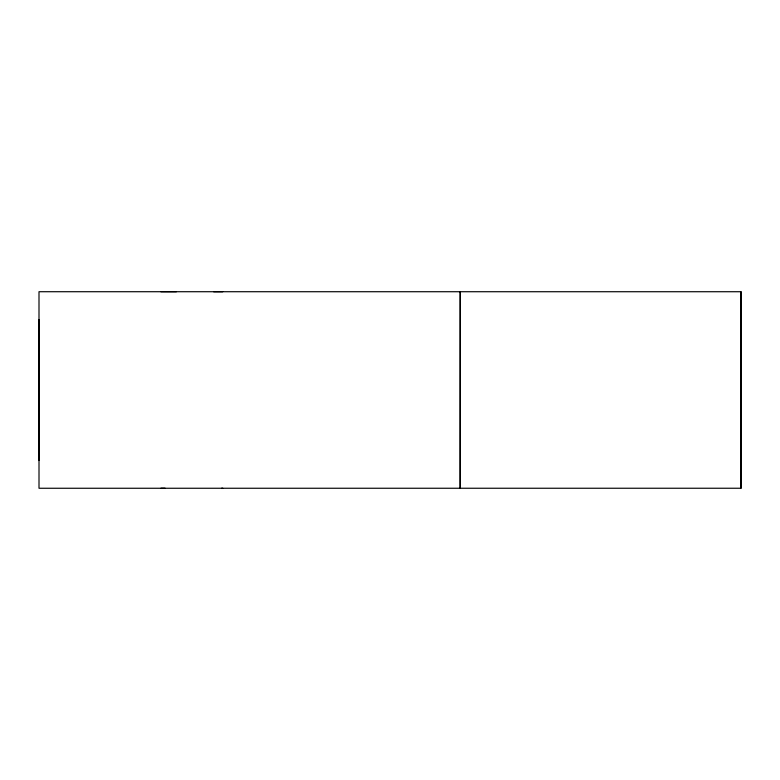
<?xml version="1.0" encoding="UTF-8"?>
<svg xmlns="http://www.w3.org/2000/svg" width="780" height="780" viewBox="0 0 780 780"><rect width="100%" height="100%" fill="white"/><g stroke="black" fill="none" stroke-linecap="round" stroke-linejoin="round"><path stroke-width="1.17" d="M39.029 439.618L39.039 460.18L39.039 319.79L39.049 340.353M741 488.241L741 291.73L39 291.72L39.01 488.26L741 488.241L741 291.73M740.99 399.672L740.99 396.23M740.99 380.289L740.99 383.721M160.894 291.73L176.377 291.749M213.671 291.749L222.709 291.749M160.943 488.231L165.087 488.231M221.666 488.231L222.719 488.231M460.219 291.73L460.19 488.26L460.249 291.74"/></g></svg>
